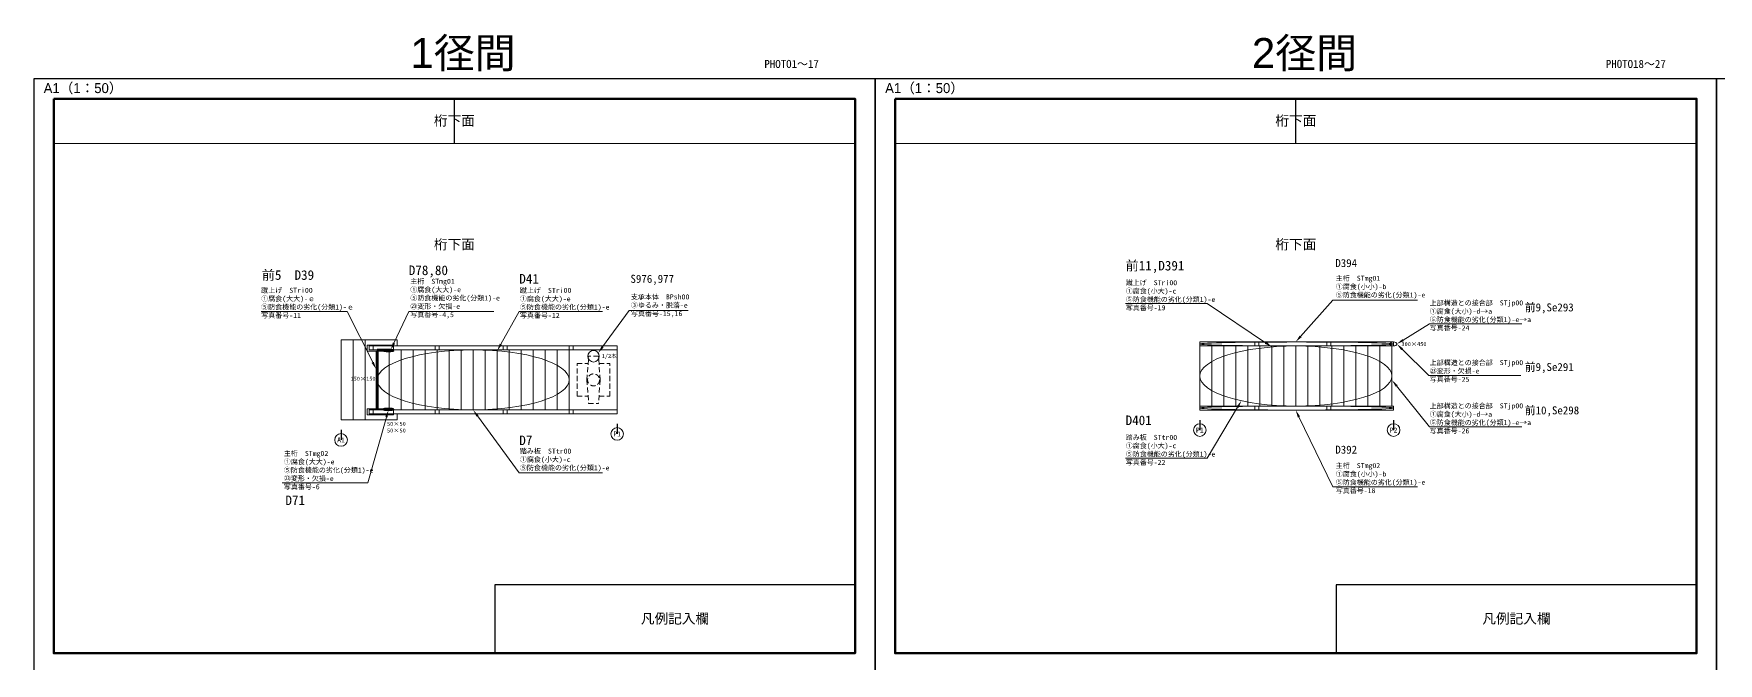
# Model space of a CAD drawing. Header units: millimetres. Extents: x 1420435 to 1630685, y -90750 to 107450.
# Drawn here: x 1420435 to 1504619, y -30850 to 600 of the extents above; entities that cross this region are included whole.
import ezdxf
from ezdxf import colors
from ezdxf.entities.mleader import LeaderData, LeaderLine
from ezdxf.math import Vec2, Vec3

# ---------------------------------------------------------------- set-up
doc = ezdxf.new("R2010")
doc.units = ezdxf.units.MM
doc.linetypes.add('DASHED', pattern=[19.05, 12.7, -6.35])
doc.layers.get('Defpoints').update_dxf_attribs({"color": 4})
for name, color, linetype, lineweight in [('D-DCR-HCH1', 7, 'Continuous', 13), ('D-MTR-FRAM', 7, 'Continuous', 13), ('D-STR', 1, 'Continuous', 13), ('D-STR-HTXT', 7, 'Continuous', 13), ('D-STR-TXT', 7, 'Continuous', 13), ('D-TTL', 2, 'Continuous', 140)]:
    doc.layers.add(name, color=color, linetype=linetype, lineweight=lineweight)
doc.styles.add('MS ゴシック', font='MS Gothic.ttf')
doc.styles.add('MSゴシック', font='MS Gothic.ttf')
doc.styles.get("Standard").update_dxf_attribs({"font": 'arial.ttf'})

msp = doc.modelspace()

# ---------------------------------------------------------------- linework, layer by layer
at = {"layer": 'D-DCR-HCH1', "color": 1}
msp.add_lwpolyline([(1437544, -18133), (1437644, -18133), (1437644, -15253), (1437544, -15253)], close=True, dxfattribs=at)
msp.add_circle((1448414, -15513), 287, dxfattribs=at)
for centre, major_axis, ratio in [((1483550, -14900), (-4840, 0), 0.020661), ((1483510, -16500), (-4800, 0), 0.3125), ((1442394, -16693), (-4800, 0), 0.3125), ((1483550, -18100), (-4840, 0), 0.020661)]:
    msp.add_ellipse(centre, major_axis=major_axis, ratio=ratio, dxfattribs=at)
at = {"layer": 'D-DCR-HCH1'}
msp.add_ellipse((1488390, -14900), major_axis=(-161, 0), ratio=0.621545, dxfattribs=at)
at = {"layer": 'D-MTR-FRAM'}
for points in [[(1421435, -4892), (1421435, -30350), (1461485, -30350), (1461485, -4892)], [(1463485, -4892), (1463485, -30350), (1503535, -30350), (1503535, -4892)]]:
    msp.add_lwpolyline(points, close=True, dxfattribs=at)
at = {"layer": 'D-STR', "color": 0, "ltscale": 20}
for p, q in [((1435794, -14693), (1435794, -18693)), ((1436394, -14693), (1436394, -18693))]:
    msp.add_line(p, q, dxfattribs=at)
at = {"layer": 'D-STR', "color": 0}
for p, q in [((1438594, -14693), (1435794, -14693)), ((1436994, -14693), (1436994, -18693)), ((1437094, -14953), (1438414, -14953)), ((1437094, -15253), (1437094, -14953)), ((1449594, -14993), (1437194, -14993)), ((1437194, -15193), (1437194, -14993)), ((1438414, -15253), (1438414, -14953)), ((1438594, -14693), (1438594, -14993)), ((1449594, -15193), (1449594, -14993)), ((1488390, -14800), (1478710, -14800)), ((1478710, -15000), (1478710, -14800)), ((1488390, -15000), (1478710, -15000)), ((1478710, -15000), (1478710, -18000)), ((1479310, -15000), (1479310, -18000)), ((1479910, -15000), (1479910, -18000)), ((1480510, -15000), (1480510, -18000)), ((1481110, -15000), (1481110, -18000)), ((1481710, -15000), (1481710, -18000)), ((1482310, -15000), (1482310, -18000)), ((1482910, -15000), (1482910, -18000)), ((1483510, -15000), (1483510, -18000)), ((1484110, -15000), (1484110, -18000)), ((1484710, -15000), (1484710, -18000)), ((1485310, -15000), (1485310, -18000)), ((1485910, -15000), (1485910, -18000)), ((1486510, -15000), (1486510, -18000)), ((1487110, -15000), (1487110, -18000)), ((1487710, -15000), (1487710, -18000)), ((1488310, -15000), (1488310, -18000)), ((1488390, -15000), (1488390, -14800)), ((1437094, -15253), (1438414, -15253)), ((1449594, -15193), (1437194, -15193)), ((1437594, -15193), (1437594, -18193)), ((1438194, -15193), (1438194, -18193)), ((1438794, -15193), (1438794, -18193)), ((1439394, -15193), (1439394, -18193)), ((1439994, -15193), (1439994, -18193)), ((1440594, -15193), (1440594, -18193)), ((1441194, -15193), (1441194, -18193)), ((1441794, -15193), (1441794, -18193)), ((1442394, -15193), (1442394, -18193)), ((1442994, -15193), (1442994, -18193)), ((1443594, -15193), (1443594, -18193)), ((1444194, -15193), (1444194, -18193)), ((1444794, -15193), (1444794, -18193)), ((1445394, -15193), (1445394, -18193)), ((1445994, -15193), (1445994, -18193)), ((1446594, -15193), (1446594, -18193)), ((1447194, -15193), (1447194, -18193)), ((1449594, -15193), (1449594, -18193)), ((1437094, -18133), (1438414, -18133)), ((1437094, -18133), (1437094, -18433)), ((1437094, -18433), (1438414, -18433)), ((1449594, -18193), (1437194, -18193)), ((1437194, -18193), (1437194, -18393)), ((1449594, -18393), (1437194, -18393)), ((1438414, -18133), (1438414, -18433)), ((1438594, -18393), (1438594, -18693)), ((1449594, -18393), (1449594, -18193)), ((1488390, -18000), (1478710, -18000)), ((1478710, -18200), (1478710, -18000)), ((1488390, -18200), (1478710, -18200)), ((1488390, -18200), (1488390, -18000)), ((1435794, -18693), (1438594, -18693))]:
    msp.add_line(p, q, dxfattribs=at)
at = {"layer": 'D-STR', "color": 0, "linetype": 'DASHED', "ltscale": 20}
for p, q in [((1447594, -15873), (1448140, -15873)), ((1447594, -17513), (1447594, -15873)), ((1448084, -16693), (1448164, -15513)), ((1448664, -15513), (1448164, -15513)), ((1448744, -16693), (1448664, -15513)), ((1448689, -15873), (1449234, -15873)), ((1449234, -17513), (1449234, -15873)), ((1448084, -16693), (1448164, -17873)), ((1448744, -16693), (1448664, -17873)), ((1447594, -17513), (1448140, -17513)), ((1448689, -17513), (1449234, -17513)), ((1448164, -17873), (1448664, -17873))]:
    msp.add_line(p, q, dxfattribs=at)
at = {"layer": 'D-STR', "color": 0}
for points in [[(1437194, -15193), (1437394, -15193), (1437394, -14993), (1437194, -14993)], [(1440494, -15193), (1440694, -15193), (1440694, -14993), (1440494, -14993)], [(1443894, -15193), (1444094, -15193), (1444094, -14993), (1443894, -14993)], [(1447194, -15193), (1447394, -15193), (1447394, -14993), (1447194, -14993)], [(1481460, -15000), (1481660, -15000), (1481660, -14800), (1481460, -14800)], [(1485060, -15000), (1485260, -15000), (1485260, -14800), (1485060, -14800)], [(1437194, -18193), (1437394, -18193), (1437394, -18393), (1437194, -18393)], [(1440494, -18193), (1440694, -18193), (1440694, -18393), (1440494, -18393)], [(1443894, -18193), (1444094, -18193), (1444094, -18393), (1443894, -18393)], [(1447194, -18193), (1447394, -18193), (1447394, -18393), (1447194, -18393)], [(1481460, -18000), (1481660, -18000), (1481660, -18200), (1481460, -18200)], [(1485060, -18000), (1485260, -18000), (1485260, -18200), (1485060, -18200)]]:
    msp.add_lwpolyline(points, close=True, dxfattribs=at)
at = {"layer": 'D-STR', "color": 0, "linetype": 'DASHED', "ltscale": 20}
msp.add_circle((1448414, -16693), 300, dxfattribs=at)
for start, end in [(172.24295, 187.75705), (352.24295, 7.75705)]:
    msp.add_arc((1448414, -16693), 330, start, end, dxfattribs=at)
at = {"layer": 'D-STR-TXT'}
for centre in [(1449594, -19393), (1478710, -19200), (1488390, -19200), (1435794, -19693)]:
    msp.add_circle(centre, 315, dxfattribs=at)
at = {"layer": 'D-TTL', "color": 0}
msp.add_line((1437594, -15193), (1438194, -15193), dxfattribs=at)
at = {"layer": 'D-TTL', "linetype": 'Continuous'}
for points in [[(1421435, -2650), (1461485, -2650), (1461485, -30350), (1421435, -30350)], [(1463485, -2650), (1503535, -2650), (1503535, -30350), (1463485, -30350)]]:
    msp.add_lwpolyline(points, close=True, dxfattribs=at)
at = {"layer": 'D-TTL', "color": 1}
for centre in [(1438164, -15224), (1438164, -18162)]:
    msp.add_ellipse(centre, major_axis=(-250, 0), ratio=0.11421, dxfattribs=at)
at = {"layer": 'Defpoints'}
for p, q in [((1441460, -4892), (1441460, -2650)), ((1483510, -4892), (1483510, -2650)), ((1435794, -19193), (1435794, -19693)), ((1449594, -18893), (1449594, -19393)), ((1478710, -18700), (1478710, -19200)), ((1488390, -18700), (1488390, -19200))]:
    msp.add_line(p, q, dxfattribs=at)
at = {"layer": 'Defpoints', "linetype": 'Continuous'}
for points in [[(1420435, -31350), (1462485, -31350), (1462485, -1650), (1420435, -1650)], [(1462485, -31350), (1504535, -31350), (1504535, -1650), (1462485, -1650)], [(1504535, -31350), (1546585, -31350), (1546585, -1650), (1504535, -1650)]]:
    msp.add_lwpolyline(points, close=True, dxfattribs=at)
at = {"layer": 'Defpoints'}
for points in [[(1443478, -30350), (1461485, -30350), (1461485, -26935), (1443478, -26935)], [(1485528, -30350), (1503535, -30350), (1503535, -26935), (1485528, -26935)]]:
    msp.add_lwpolyline(points, close=True, dxfattribs=at)

# ---------------------------------------------------------------- texts
at = {"layer": 'D-STR-HTXT'}
for s, p in [('1径間', (1439261, -1117)), ('2径間', (1481311, -1117))]:
    msp.add_text(s, height=1500, dxfattribs=at).set_placement(p)
at = {"layer": 'D-STR-HTXT', "color": 1, "char_height": 250, "attachment_point": 7, "style": 'MSゴシック'}
for s, heights, insert in [('主桁\u3000STmg01\\P①腐食(大大)-e\\P⑤防食機能の劣化(分類1)-e\\P㉓変形・欠損-e\\P写真番号-4,5', [0], (1439256, -13624)), ('\\pxt4,5;主桁\u3000STmg01\u3000\\P\\ptz;①腐食(小小)-b\\P⑤防食機能の劣化(分類1)-e\\P ', [0], (1485501, -13058)), ('蹴上げ\u3000STri00\\P①腐食(大大)-ｅ\\P⑤防食機能の劣化(分類1)-ｅ\\P写真番号-11', [0], (1431805, -13623)), ('蹴上げ\u3000STri00\\P①腐食(大大)-e\\P⑤防食機能の劣化(分類1)-e\\P写真番号-12', [0], (1444733, -13626)), ('\\pxt4,5;支承本体\u3000BPsh00\u3000\\P\\ptz;③ゆるみ・脱落-e\\P写真番号-15,16', [0], (1450279, -13568)), ('踏み板\u3000STtr00\\P①腐食(小大)-c\\P⑤防食機能の劣化(分類1)-e\\P\u3000', [0], (1444733, -21626)), ('踏み板\u3000STtr00\u3000\\P①腐食(小大)-c\\P⑤防食機能の劣化(分類1)-e\\P写真番号-22', [0], (1475006, -20968)), ('主桁\u3000STmg02\u3000\\P①腐食(大大)-e\\P⑤防食機能の劣化(分類1)-e\\P㉓変形・欠損-e\\P写真番号-6', [2062], (1432936, -22187)), ('\\pxt4,5;主桁\u3000STmg02\u3000\\P\\ptz;①腐食(小小)-b\\P⑤防食機能の劣化(分類1)-e\\P写真番号-18', [0], (1485501, -22379))]:
    msp.add_mtext_dynamic_manual_height_columns(s, width=5003.85, gutter_width=50, heights=heights, dxfattribs=dict(at, insert=insert))
at = {"layer": 'D-STR-HTXT', "char_height": 250, "attachment_point": 7, "style": 'MSゴシック'}
for s, insert in [('蹴上げ\u3000STri00\u3000\\P①腐食(小大)-c\\P⑤防食機能の劣化(分類1)-e\\P写真番号-19', (1475006, -13242)), ('\\pxt4,5;上部構造との接合部\u3000STjp00\\P\\ptz;㉓変形・欠損-e^I\\P写真番号-25', (1490196, -16817))]:
    msp.add_mtext_dynamic_manual_height_columns(s, width=5003.85, gutter_width=50, heights=[0], dxfattribs=dict(at, insert=insert))
at = {"layer": 'D-STR-HTXT', "color": 5, "char_height": 250, "attachment_point": 7, "style": 'MSゴシック'}
for s, insert in [('\\pxt4,5;上部構造との接合部\u3000STjp00\\P\\ptz;①腐食(大小)-d→a\\P⑤防食機能の劣化(分類1)-e→a^I\\P写真番号-24', (1490196, -14250)), ('\\pxt4,5;上部構造との接合部\u3000STjp00\\P\\ptz;①腐食(大小)-d→a\\P⑤防食機能の劣化(分類1)-e→a^I\\P写真番号-26', (1490196, -19393))]:
    msp.add_mtext_dynamic_manual_height_columns(s, width=5003.85, gutter_width=50, heights=[0], dxfattribs=dict(at, insert=insert))
at = {"layer": 'D-STR-TXT', "char_height": 500, "attachment_point": 5, "style": 'MS ゴシック'}
for insert in [(1441460, -3771), (1483510, -3771), (1441460, -9952), (1483510, -9952)]:
    msp.add_mtext('{\\fMS PGothic|b0|i0|c128|p50;桁下面}', dxfattribs=dict(at, insert=insert))
at = {"layer": 'D-STR-TXT', "attachment_point": 5, "style": 'MSゴシック'}
for s, width, gutter_width, insert, char_height in [('300×450', 4536.57, 25, (1489411, -14904), 200), ('P1', 7776.97, 42.9, (1449594, -19393), 250), ('P1', 7776.97, 42.9, (1478710, -19200), 250), ('P2', 7776.97, 42.9, (1488390, -19200), 250), ('A1', 7776.97, 42.9, (1435794, -19693), 250)]:
    msp.add_mtext_dynamic_manual_height_columns(s, width=width, gutter_width=gutter_width, heights=[0], dxfattribs=dict(at, insert=insert, char_height=char_height))
at = {"layer": 'D-STR-TXT', "color": 1, "char_height": 200, "attachment_point": 5, "style": 'MSゴシック'}
for s, insert in [('1/2本', (1449197, -15520)), ('150×1500', (1436971, -16635)), ('50×50\\P50×50', (1438560, -19056))]:
    msp.add_mtext_dynamic_manual_height_columns(s, width=4536.57, gutter_width=25, heights=[0], dxfattribs=dict(at, insert=insert))
at = {"layer": 'Defpoints', "style": 'MS ゴシック'}
for s, p in [('PHOTO1～17', (1456949, -1111)), ('PHOTO18～27', (1498999, -1111)), ('D394', (1485480, -11057)), ('S976,977', (1450258, -11844)), ('前9,Se293', (1494943, -13271)), ('前9,Se291', (1494943, -16250)), ('前10,Se298', (1494943, -18415)), ('D392', (1485480, -20378))]:
    msp.add_text(s, height=400, dxfattribs=at).set_placement(p)
at = {"layer": 'Defpoints', "char_height": 500}
for s, insert, attachment_point, style in [('{\\fMS PGothic|b0|i0|c128|p50;A1（1：50）}', (1420935, -2150), 4, 'MS ゴシック'), ('{\\fMS PGothic|b0|i0|c128|p50;A1（1：50）}', (1462985, -2150), 4, 'MS ゴシック'), ('{\\fMS PGothic|b0|i0|c128|p50;凡例記入欄}', (1452482, -28643), 5, 'MSゴシック'), ('{\\fMS PGothic|b0|i0|c128|p50;凡例記入欄}', (1494532, -28643), 5, 'MSゴシック')]:
    msp.add_mtext(s, dxfattribs=dict(at, insert=insert, attachment_point=attachment_point, style=style))
at = {"layer": 'Defpoints', "char_height": 480, "attachment_point": 1, "style": 'MS ゴシック'}
for s, insert in [('前11,D391', (1475001, -10747)), ('前5\u3000D39', (1431834, -11215)), ('D78,80', (1439179, -10978)), ('D41', (1444702, -11402)), ('D401', (1475001, -18472)), ('D7', (1444702, -19473)), ('D71', (1433016, -22469))]:
    msp.add_mtext_dynamic_manual_height_columns(s, width=4258.34, gutter_width=80, heights=[481], dxfattribs=dict(at, insert=insert))

# ---------------------------------------------------------------- leaders
at = {"layer": 'D-STR-HTXT'}
ml = msp.add_multileader_mtext('Standard', dxfattribs=at)
ml.set_content('', color=256, style='MSゴシック')
ml.set_leader_properties(color=256, linetype='ByLayer', lineweight=13)
ml.build(insert=Vec2(0, 0))
ml.multileader.update_dxf_attribs({"text_left_attachment_type": 8, "text_right_attachment_type": 5, "dogleg_length": 2500, "arrow_head_size": 375})
ctx = ml.context
ctx.base_point, ctx.char_height, ctx.arrow_head_size, ctx.plane_origin = Vec3(1475001, -12871), 400, 375, Vec3(1481460, -11257)
ctx.left_attachment, ctx.right_attachment, ctx.text_align_type = 8, 5, 2
notes = []
notes.append((ctx, [(1, (1, 1, 0), (1479077, -12871), (-1, 0), 4072, [(0, [(1482310, -15048)], 0, [])])]))
ctx.mtext.insert, ctx.mtext.alignment, ctx.mtext.flow_direction = Vec3(1475003, -12471), 3, 5
at = {"layer": 'D-STR-HTXT', "color": 1}
ml = msp.add_multileader_mtext('Standard', dxfattribs=at)
ml.set_content('', color=1, style='MSゴシック')
ml.set_leader_properties(color=256, linetype='ByLayer', lineweight=13)
ml.build(insert=Vec2(0, 0))
ml.multileader.update_dxf_attribs({"text_left_attachment_type": 8, "text_right_attachment_type": 5, "dogleg_length": 2948, "arrow_head_size": 375})
ctx = ml.context
ctx.base_point, ctx.char_height, ctx.arrow_head_size, ctx.plane_origin = Vec3(1489591, -12712), 400, 375, Vec3(1476367, -16708)
ctx.left_attachment, ctx.right_attachment, ctx.text_align_type = 8, 5, 2
notes.append((ctx, [(1, (1, 1, 0), (1485350, -12712), (1, 0), 4241, [(0, [(1483498, -14800)], 0, [])])]))
ctx.mtext.insert, ctx.mtext.alignment, ctx.mtext.flow_direction = Vec3(1489593, -12312), 3, 5
ml = msp.add_multileader_mtext('Standard', dxfattribs=at)
ml.set_content('', color=1, style='MSゴシック')
ml.set_leader_properties(color=256, linetype='ByLayer', lineweight=13)
ml.build(insert=Vec2(0, 0))
ml.multileader.update_dxf_attribs({"text_left_attachment_type": 8, "text_right_attachment_type": 5, "dogleg_length": 2500, "arrow_head_size": 375})
ctx = ml.context
ctx.base_point, ctx.char_height, ctx.arrow_head_size, ctx.plane_origin = Vec3(1431804, -13273), 400, 375, Vec3(1438560, -11659)
ctx.left_attachment, ctx.right_attachment, ctx.text_align_type = 8, 5, 2
notes.append((ctx, [(1, (1, 1, 0), (1436097, -13273), (-1, 0), 4288, [(0, [(1437544, -16150)], 0, [])])]))
ctx.mtext.insert, ctx.mtext.alignment, ctx.mtext.flow_direction = Vec3(1431806, -12873), 3, 5
ml = msp.add_multileader_mtext('Standard', dxfattribs=at)
ml.set_content('', color=1, style='MSゴシック')
ml.set_leader_properties(color=256, linetype='ByLayer', lineweight=13)
ml.build(insert=Vec2(0, 0))
ml.multileader.update_dxf_attribs({"text_left_attachment_type": 8, "text_right_attachment_type": 5, "dogleg_length": 2500, "arrow_head_size": 375})
ctx = ml.context
ctx.base_point, ctx.char_height, ctx.arrow_head_size, ctx.plane_origin = Vec3(1443429, -13272), 400, 375, Vec3(1445639, -11658)
ctx.left_attachment, ctx.right_attachment, ctx.text_align_type = 8, 5, 2
notes.append((ctx, [(0, (1, 1, 0), (1439180, -13272), (1, 0), 4250, [(0, [(1438279, -15198)], 0, [])])]))
ctx.mtext.insert, ctx.mtext.alignment, ctx.mtext.flow_direction = Vec3(1443431, -12872), 3, 5
ml = msp.add_multileader_mtext('Standard', dxfattribs=at)
ml.set_content('', color=1, style='MSゴシック')
ml.set_leader_properties(color=256, linetype='ByLayer', lineweight=13)
ml.build(insert=Vec2(0, 0))
ml.multileader.update_dxf_attribs({"text_left_attachment_type": 8, "text_right_attachment_type": 5, "dogleg_length": 2500, "arrow_head_size": 375})
ctx = ml.context
ctx.base_point, ctx.char_height, ctx.arrow_head_size, ctx.plane_origin = Vec3(1448865, -13272), 400, 375, Vec3(1451162, -11658)
ctx.left_attachment, ctx.right_attachment, ctx.text_align_type = 8, 5, 2
notes.append((ctx, [(0, (1, 1, 0), (1444703, -13272), (1, 0), 4162, [(0, [(1443594, -15241)], 0, [])])]))
ctx.mtext.insert, ctx.mtext.alignment, ctx.mtext.flow_direction = Vec3(1448867, -12872), 3, 5
ml = msp.add_multileader_mtext('Standard', dxfattribs=at)
ml.set_content('', color=1, style='MSゴシック')
ml.set_leader_properties(color=256, linetype='ByLayer', lineweight=13)
ml.build(insert=Vec2(0, 0))
ml.multileader.update_dxf_attribs({"text_left_attachment_type": 8, "text_right_attachment_type": 5, "dogleg_length": 2948, "arrow_head_size": 375})
ctx = ml.context
ctx.base_point, ctx.char_height, ctx.arrow_head_size, ctx.plane_origin = Vec3(1453135, -13222), 400, 375, Vec3(1444952, -17218)
ctx.left_attachment, ctx.right_attachment, ctx.text_align_type = 8, 5, 2
notes.append((ctx, [(1, (1, 1, 0), (1450188, -13222), (1, 0), 2947, [(0, [(1448648, -15347)], 0, [])])]))
ctx.mtext.insert, ctx.mtext.alignment, ctx.mtext.flow_direction = Vec3(1453137, -12822), 3, 5
at = {"layer": 'D-STR-HTXT', "color": 5}
ml = msp.add_multileader_mtext('Standard', dxfattribs=at)
ml.set_content('', color=1, style='MSゴシック')
ml.set_leader_properties(color=256, linetype='ByLayer', lineweight=13)
ml.build(insert=Vec2(0, 0))
ml.multileader.update_dxf_attribs({"text_left_attachment_type": 8, "text_right_attachment_type": 5, "dogleg_length": 2948, "arrow_head_size": 375})
ctx = ml.context
ctx.base_point, ctx.char_height, ctx.arrow_head_size, ctx.plane_origin = Vec3(1494793, -13898), 400, 375, Vec3(1499312, -21463)
ctx.left_attachment, ctx.right_attachment, ctx.text_align_type = 8, 5, 2
notes.append((ctx, [(0, (1, 1, 0), (1490192, -13898), (1, 0), 4602, [(0, [(1488551, -14900)], 0, [])])]))
ctx.mtext.insert, ctx.mtext.alignment, ctx.mtext.flow_direction = Vec3(1494795, -13498), 3, 5
at = {"layer": 'D-STR-HTXT'}
ml = msp.add_multileader_mtext('Standard', dxfattribs=at)
ml.set_content('', color=1, style='MSゴシック')
ml.set_leader_properties(color=256, linetype='ByLayer', lineweight=13)
ml.build(insert=Vec2(0, 0))
ml.multileader.update_dxf_attribs({"text_left_attachment_type": 8, "text_right_attachment_type": 5, "dogleg_length": 2948, "arrow_head_size": 375})
ctx = ml.context
ctx.base_point, ctx.char_height, ctx.arrow_head_size, ctx.plane_origin = Vec3(1494749, -16469), 400, 375, Vec3(1499318, -17737)
ctx.left_attachment, ctx.right_attachment, ctx.text_align_type = 8, 5, 2
notes.append((ctx, [(0, (1, 1, 0), (1490161, -16469), (1, 0), 4588, [(0, [(1488551, -14900)], 0, [])])]))
ctx.mtext.insert, ctx.mtext.alignment, ctx.mtext.flow_direction = Vec3(1494751, -16069), 3, 5
at = {"layer": 'D-STR-HTXT', "color": 5}
ml = msp.add_multileader_mtext('Standard', dxfattribs=at)
ml.set_content('', color=1, style='MSゴシック')
ml.set_leader_properties(color=256, linetype='ByLayer', lineweight=13)
ml.build(insert=Vec2(0, 0))
ml.multileader.update_dxf_attribs({"text_left_attachment_type": 8, "text_right_attachment_type": 5, "dogleg_length": 2948, "arrow_head_size": 375})
ctx = ml.context
ctx.base_point, ctx.char_height, ctx.arrow_head_size, ctx.plane_origin = Vec3(1494793, -19041), 400, 375, Vec3(1499312, -24097)
ctx.left_attachment, ctx.right_attachment, ctx.text_align_type = 8, 5, 2
notes.append((ctx, [(0, (1, 1, 0), (1490192, -19041), (1, 0), 4602, [(0, [(1488310, -16705)], 0, [])])]))
ctx.mtext.insert, ctx.mtext.alignment, ctx.mtext.flow_direction = Vec3(1494795, -18641), 3, 5
at = {"layer": 'D-STR-HTXT', "color": 1}
ml = msp.add_multileader_mtext('Standard', dxfattribs=at)
ml.set_content('', color=1, style='MSゴシック')
ml.set_leader_properties(color=256, linetype='ByLayer', lineweight=13)
ml.build(insert=Vec2(0, 0))
ml.multileader.update_dxf_attribs({"text_left_attachment_type": 8, "text_right_attachment_type": 5, "dogleg_length": 2500, "arrow_head_size": 375})
ctx = ml.context
ctx.base_point, ctx.char_height, ctx.arrow_head_size, ctx.plane_origin = Vec3(1432849, -21831), 400, 375, Vec3(1439476, -20217)
ctx.left_attachment, ctx.right_attachment, ctx.text_align_type = 8, 5, 2
notes.append((ctx, [(1, (1, 1, 0), (1437138, -21831), (-1, 0), 4285, [(0, [(1438164, -18190)], 0, [])])]))
ctx.mtext.insert, ctx.mtext.alignment, ctx.mtext.flow_direction = Vec3(1432851, -21431), 3, 5
ml = msp.add_multileader_mtext('Standard', dxfattribs=at)
ml.set_content('', color=1, style='MSゴシック')
ml.set_leader_properties(color=256, linetype='ByLayer', lineweight=13)
ml.build(insert=Vec2(0, 0))
ml.multileader.update_dxf_attribs({"text_left_attachment_type": 8, "text_right_attachment_type": 5, "dogleg_length": 2500, "arrow_head_size": 375})
ctx = ml.context
ctx.base_point, ctx.char_height, ctx.arrow_head_size, ctx.plane_origin = Vec3(1448865, -21342), 400, 375, Vec3(1451162, -19729)
ctx.left_attachment, ctx.right_attachment, ctx.text_align_type = 8, 5, 2
notes.append((ctx, [(0, (1, 1, 0), (1444703, -21342), (1, 0), 4162, [(0, [(1442394, -18193)], 0, [])])]))
ctx.mtext.insert, ctx.mtext.alignment, ctx.mtext.flow_direction = Vec3(1448867, -20942), 3, 5
ml = msp.add_multileader_mtext('Standard', dxfattribs=at)
ml.set_content('', color=1, style='MSゴシック')
ml.set_leader_properties(color=256, linetype='ByLayer', lineweight=13)
ml.build(insert=Vec2(0, 0))
ml.multileader.update_dxf_attribs({"text_left_attachment_type": 8, "text_right_attachment_type": 5, "dogleg_length": 2500, "arrow_head_size": 375})
ctx = ml.context
ctx.base_point, ctx.char_height, ctx.arrow_head_size, ctx.plane_origin = Vec3(1475001, -20596), 400, 375, Vec3(1481460, -18982)
ctx.left_attachment, ctx.right_attachment, ctx.text_align_type = 8, 5, 2
notes.append((ctx, [(1, (1, 1, 0), (1479077, -20596), (-1, 0), 4072, [(0, [(1480787, -17736)], 0, [])])]))
ctx.mtext.insert, ctx.mtext.alignment, ctx.mtext.flow_direction = Vec3(1475003, -20196), 3, 5
ml = msp.add_multileader_mtext('Standard', dxfattribs=at)
ml.set_content('', color=1, style='MSゴシック')
ml.set_leader_properties(color=256, linetype='ByLayer', lineweight=13)
ml.build(insert=Vec2(0, 0))
ml.multileader.update_dxf_attribs({"text_left_attachment_type": 8, "text_right_attachment_type": 5, "dogleg_length": 2948, "arrow_head_size": 375})
ctx = ml.context
ctx.base_point, ctx.char_height, ctx.arrow_head_size, ctx.plane_origin = Vec3(1489591, -22033), 400, 375, Vec3(1476367, -26029)
ctx.left_attachment, ctx.right_attachment, ctx.text_align_type = 8, 5, 2
notes.append((ctx, [(1, (1, 1, 0), (1485350, -22033), (1, 0), 4241, [(0, [(1483498, -18200)], 0, [])])]))
ctx.mtext.insert, ctx.mtext.alignment, ctx.mtext.flow_direction = Vec3(1489593, -21633), 3, 5
for ctx, leaders in notes:
    for number, flags, end, landing, length, lines in leaders:
        leader = LeaderData()
        leader.index, (leader.has_last_leader_line, leader.has_dogleg_vector, leader.attachment_direction) = number, flags
        leader.last_leader_point, leader.dogleg_vector, leader.dogleg_length = Vec3(end), Vec3(landing), length
        for number, points, colour, breaks in lines:
            line = LeaderLine()
            line.index, line.vertices, line.color, line.breaks = number, Vec3.list(points), colors.encode_raw_color(colour), breaks
            leader.lines.append(line)
        ctx.leaders.append(leader)

doc.saveas('drawing.dxf')
